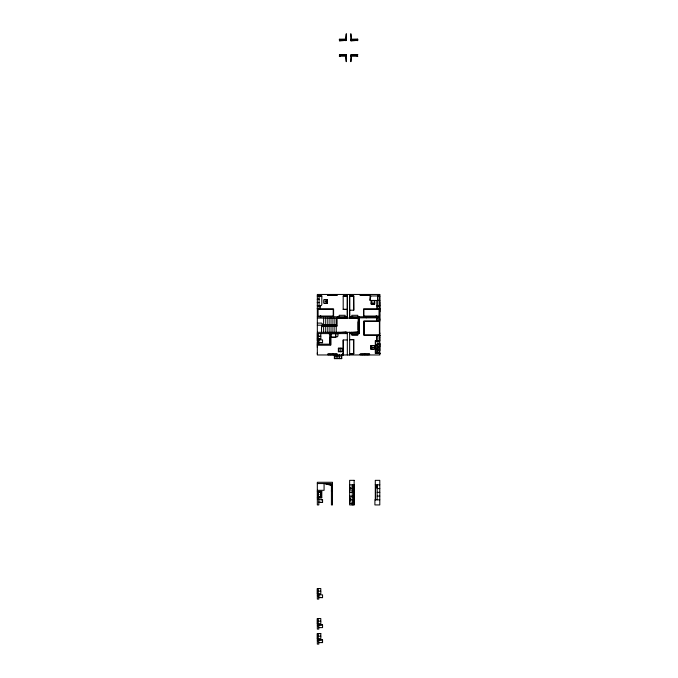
<?xml version="1.0" encoding="UTF-8"?>
<svg xmlns="http://www.w3.org/2000/svg" width="678" height="678" viewBox="0 0 678 678"><rect width="100%" height="100%" fill="white"/><g stroke="black" fill="none" stroke-linecap="round" stroke-linejoin="round"><path stroke-width="1.02" d="M347.322 318.075L347.322 294.455L347.322 317.05M349.645 354.967L349.645 332.322L349.645 333.593L359.238 333.593L359.238 317.846L379.79 317.846M345.907 55.325L345.899 56.232L345.907 55.325L339.831 55.325L339.831 56.232L339.907 54.808M351.221 40.188L351.221 39.29L351.221 40.188L357.289 40.188L357.298 39.29L357.221 40.714M349.645 484.889L354.145 484.838M349.958 498.796L349.941 499.228L349.941 498.423M379.256 351.136L379.638 349.145M350.212 487.677L350.179 488.313M317.753 494.787L317.829 494.779M352.213 489.635C353.763 488.024 353.67 491.83 352.204 490.143M321.821 500.059L322.575 499.686L322.575 502.457L318.821 502.457M318.804 627.608L322.559 627.608L322.559 624.828L318.804 625.201M318.804 642.6L322.559 642.6L322.559 639.829L318.804 640.202M317.829 336.441L319.084 336.254L317.821 336.076M317.584 494.703L319.177 494.626M332.245 484.795L331.347 484.804L332.245 484.795L332.245 490.872L331.347 490.872L332.551 490.804M345.907 40.188L345.899 39.29L345.907 40.188L339.831 40.188L339.831 39.29L339.907 40.714M351.221 55.325L351.221 56.232L351.221 55.325L357.289 55.325L357.298 56.232L357.221 54.808M317.329 295.955L321.821 295.955L321.804 304.566A1.5 1.5 0 0 1 320.465 305.812L317.329 305.82M347.322 295.955L343.195 295.955L343.195 309.448L347.322 309.448M349.645 295.955L353.763 295.955L353.763 310.202L349.645 310.202M379.79 295.955L370.035 295.955L370.035 300.456L376.79 300.456L376.79 308.787L379.79 308.787M317.329 296.074L321.821 296.074M343.195 296.074L347.322 296.074M349.645 296.074L353.763 296.074M377.536 296.074L379.79 296.074M317.329 299.201L319.084 299.201M317.329 299.32L319.084 299.32M327.381 299.99L324.83 299.761M377.909 300.329L379.79 300.329M379.79 300.456L377.536 300.456L377.536 295.955M371.213 301.625L371.442 304.176M374.663 301.625L374.442 304.176M379.79 301.956L379.79 312.448M317.329 302.456L319.084 302.456M317.329 302.574L319.084 302.574M327.381 302.99L324.83 303.21M371.213 303.727L374.663 303.727M371.213 303.947L374.663 303.947M317.329 305.702L319.084 305.702M377.909 305.778L379.79 305.778M376.79 305.897L379.79 305.897M317.329 308.583L319.084 308.583M377.909 308.668L379.79 308.668M317.329 308.702L320.321 308.702L320.321 305.702M317.329 308.922L333.593 308.922L333.593 316.796M379.79 308.922L363.518 308.922L363.518 316.796M318.075 309.304L333.22 309.304L333.22 316.05M343.195 309.329L347.322 309.329M379.036 309.304L363.891 309.304L363.891 316.05M379.79 309.346L379.79 311.744M353.763 310.083L353.619 296.074M379.748 313.499L379.748 314.812M379.79 315.456L379.79 316.05M333.593 316.05L318.075 316.05L318.075 308.922M363.518 316.05L379.036 316.05L379.036 308.922M320.126 316.796L321.253 316.796M337.958 316.796L338.551 316.796M344.39 316.728L346.433 316.804M352.73 316.728L350.696 316.651M358.272 316.796L358.874 316.796M375.765 316.796L376.892 316.796M317.329 316.796L347.322 316.796M349.645 316.796L379.79 316.796M379.79 317.999L376.79 317.999L376.79 320.847L379.79 320.847M317.329 318.075L358.187 318.075L358.187 332.322L317.329 332.322M379.79 318.601L379.79 320.321M379.265 319.643L379.79 319.643M379.79 320.999L363.815 320.999L363.815 335.322L379.79 335.322M379.409 321.372L364.188 321.372L364.188 334.949L379.409 334.949M358.077 321.813L358.077 330.067M317.329 323.101L321.525 323.101L323.245 324.821L336.22 324.821M359.238 324.372L359.238 332.017M359.238 324.525L359.238 331.873M317.329 325.194L332.508 325.194M336.22 325.576L321.525 325.194M321.999 325.796L336.898 325.796M321.999 326.245L336.898 326.245L336.898 318.075M379.79 332.923L379.79 334.118M317.329 333.593L347.322 333.593M330.728 333.746L338.551 333.593M351.814 334.72L357.815 334.72M379.79 335.466L376.79 335.466L376.79 340.865M376.79 335.618L379.79 335.618M376.79 335.737L379.79 335.737M318.262 336.254L320.779 336.254M330.728 336.966L336.737 336.966A1.39 1.39 0 0 0 337.924 335.763L337.958 333.593M378.968 337.339L379.79 337.339M329.678 338.153L329.678 343.636M330.728 338.085L330.728 343.704M320.813 338.898L317.329 338.856L320.813 338.915L320.813 333.593M378.968 338.839L379.553 338.839M379.036 339.068L379.79 339.068M349.645 339.593L353.763 339.593L353.763 353.84L349.645 353.84M349.645 339.712L353.763 339.712M318.804 339.89L322.559 339.89L322.559 342.67L318.804 342.67M347.322 339.966L343.195 339.966L343.195 354.967M343.195 340.085L343.348 354.848L342.822 354.848L342.822 353.357M317.329 340.517L317.363 333.635M379.79 340.72L375.29 340.72L375.29 353.467L379.79 353.509M317.329 340.797L318.685 340.797L318.804 338.915L318.804 344.17M379.79 340.839L375.51 340.865L375.51 344.466L379.79 344.466M318.804 342.297L322.559 342.67M379.79 343.568L379.748 349.899M377.909 343.636L379.79 343.636M377.909 343.754L379.79 343.754M330.728 344.127L330.728 344.729M317.304 344.17L329.678 344.17L329.678 333.593M317.329 345.221L330.728 345.221L330.728 333.593M379.79 345.144L379.256 343.11M379.036 345.67L379.79 345.67M370.934 345.933L373.485 345.712M377.909 346.56L379.79 346.56M377.909 346.678L379.79 346.678M338.373 348.45L340.924 348.229M370.934 348.933L373.485 349.162M377.909 350.433L379.79 350.433M377.909 350.551L379.79 350.551M338.373 351.45L340.924 351.679M317.329 352.907L317.329 354.111M379.79 352.907L379.79 354.111M376.036 353.162L379.036 353.162M375.51 353.196L379.79 353.196M377.909 353.348L379.79 353.348M349.645 353.721L353.763 353.721M334.381 356.094L341.729 356.094M334.381 358.34L341.729 358.34M317.329 483.558L331.423 483.558L331.423 504.932L332.474 504.932L332.474 482.287L317.329 482.287L317.329 504.932L318.821 504.932L318.821 498.932L317.329 498.932M331.423 484.465L332.474 484.465M331.423 484.651L332.474 484.651M375.29 484.838L379.79 484.838M376.917 485.931L376.976 487.829M351.89 487.092L353.772 487.092L353.772 490.838L351.89 490.838M349.645 488.592L352.272 488.592M377.163 488.584L379.79 488.584M317.329 490.313L324.076 490.313L324.076 483.558M331.423 491.025L332.474 491.025M331.423 491.211L332.474 491.211M317.287 491.44L321.821 491.431L321.787 497.805L317.287 497.813M321.677 491.584L317.474 491.584L317.474 497.66L321.677 497.66M349.645 492.338L352.272 492.338M377.163 492.338L379.79 492.338M349.645 496.084L352.272 496.084M377.163 496.084L379.79 496.084M351.95 497.11L353.823 497.11M318.821 499.686L322.575 499.686M349.645 499.839L352.272 499.839M379.79 499.83L374.909 499.83L374.909 504.932L379.79 504.932L379.79 480.338L375.29 480.338L375.29 499.83M318.821 502.084L322.575 502.457M351.95 502.356L353.823 502.356M349.645 503.585L352.272 503.585M318.262 591.199L320.779 591.199M317.304 593.86L320.813 593.835L320.787 588.538L317.329 588.538L317.329 599.106L318.804 599.106L318.804 593.835M318.804 594.835L322.559 594.835L322.559 597.615L318.804 597.615M317.329 595.733L318.685 595.733L318.685 593.86M318.804 597.233L322.559 597.615M318.262 621.192L320.779 621.192M317.304 623.853L320.813 623.836L320.787 618.531L317.329 618.531L317.329 629.099L318.804 629.099L318.804 623.836L318.685 625.726L317.329 625.726M318.804 624.828L322.559 624.828M320.779 633.566L317.363 633.566L317.363 638.812M318.262 636.193L320.779 636.193M317.304 638.854L320.813 638.829L320.813 633.523L317.329 633.523L317.329 644.1L318.804 644.1L318.804 638.829M318.804 639.829L322.559 639.829M317.329 640.727L318.685 640.727L318.685 638.854M321.804 642.227L322.559 642.6M379.663 296.074L379.663 300.329M379.638 300.871L379.638 305.363M379.697 335.618L379.638 340.331M379.527 347.348L379.527 349.746M379.409 320.999L379.409 335.322M377.951 347.195L377.951 349.899M377.909 295.955L377.909 308.787M377.909 340.72L377.909 353.467M377.163 484.838L377.163 499.83M376.976 317.999L376.976 320.847M376.985 485.99L376.985 487.77M376.934 335.618L376.934 340.865M376.443 316.711L376.375 316.279M375.739 340.865L375.739 344.466M375.51 351.543L375.51 353.314M375.51 484.838L375.51 499.83M371.298 345.712L371.298 349.162M371.163 345.712L371.163 349.162M368.993 294.752L369.018 295.354M368.993 354.069L369.018 354.662M368.391 294.752L368.417 295.354M368.417 354.069L368.391 354.662M367.79 294.752L367.815 295.354M367.79 354.069L367.815 354.662M366.586 294.752L366.62 295.354M366.62 354.069L366.586 354.662M366.213 316.796L366.213 317.846M366.018 294.752L365.993 295.354M366.018 354.069L365.993 354.662M365.417 294.752L365.391 295.354M365.391 354.069L365.417 354.662M364.823 294.752L364.823 295.354M364.823 354.069L364.823 354.662M364.789 294.752L364.789 295.354M364.789 354.069L364.789 354.662M364.222 294.752L364.188 295.354M364.188 354.069L364.222 354.662M363.586 294.752L363.586 295.354M363.62 354.069L363.586 354.662M363.018 294.752L363.018 295.354M363.018 354.069L362.993 354.662M361.823 294.752L361.823 295.354M361.823 354.069L361.823 354.662M361.221 294.752L361.188 295.354M361.221 354.069L361.221 354.662M360.594 294.752L360.594 295.354M360.62 354.069L360.594 354.662M359.238 316.796L359.238 333.593M358.882 333.593L358.281 333.593M357.815 56.232L350.696 56.232M357.815 316.804L357.815 315.295L351.814 315.295L351.814 316.796M357.815 333.593L357.815 335.093L351.814 335.093L351.814 333.593M357.442 39.366L357.442 40.417M357.442 55.104L357.442 56.155M357.221 317.626L357.221 318.151M357.221 332.237L357.221 332.762M353.797 484.838L353.916 504.932M353.619 339.712L353.619 353.721M353.45 497.483L353.45 500.483M352.272 484.838L352.272 504.932M351.289 40.188L351.289 40.714M351.289 54.808L351.289 55.325M351.289 317.626L351.289 318.151M351.289 332.237L351.289 332.762M351.297 333.627L350.696 333.669M351.068 39.366L351.068 40.417M351.068 55.104L351.068 56.155M350.018 487.092L350.018 490.838M350.077 497.11L350.077 502.356M347.322 332.322L347.322 354.967M346.433 56.232L339.305 56.155M346.051 39.366L346.051 40.417M346.051 55.104L346.051 56.155M345.831 40.188L345.831 40.714M345.831 54.808L345.831 55.325M345.831 317.626L345.831 318.151M345.831 332.237L345.831 332.762M345.144 316.796L345.144 315.295L339.144 315.295L339.144 316.796M341.729 354.967L341.729 358.637L334.381 358.637L334.381 354.967M341.509 354.594L341.509 358.637M339.907 317.626L339.907 318.151M339.907 332.237L339.907 332.762M339.678 39.366L339.678 40.417M339.678 55.104L339.678 56.155M339.254 354.594L339.254 358.637M338.822 351.679L338.729 348.45M338.551 318.075L337.958 318.075M338.551 332.322L337.958 332.322M338.593 348.229L338.593 351.679M337.008 354.594L337.008 358.637M336.593 294.752L336.627 295.354M336.669 318.075L336.669 326.245M336.627 354.069L336.593 354.662M336.449 318.075L336.458 326.245M336.22 318.075L336.22 332.322M336.025 294.752L336.025 295.354M336.025 354.069L336 354.662M335.72 333.746L335.72 336.966M335.602 333.746L335.602 336.966M335.525 333.746L335.525 337.491L331.025 337.491L331.025 333.746M334.83 294.752L334.796 295.354M334.83 354.069L334.762 358.637M334.195 294.752L334.195 295.354M334.229 354.069L334.195 354.662M334.118 318.075L334.118 324.821M334.118 325.576L334.118 332.322M333.627 294.752L333.593 295.354M333.593 354.069L333.627 354.662M333.025 294.752L333.025 295.354M333.025 354.069L333.025 354.662M333 294.752L333 295.354M333 354.069L333 354.662M332.508 324.821L332.508 326.135M332.423 294.752L332.398 295.354M332.423 354.069L332.398 354.662M332.025 318.075L332.025 324.821M332.025 325.576L332.025 332.322M331.83 294.752L331.796 295.354M331.83 354.069L331.83 354.662M331.228 294.752L331.195 295.354M331.228 354.069L331.228 354.662M330.898 316.796L330.898 318.075M330.898 332.322L330.898 333.593M330.025 294.752L330 295.354M329.923 318.075L329.923 324.821M329.923 325.576L329.923 332.322M330 354.069L330.025 354.662M329.432 294.752L329.398 295.354M329.398 354.069L329.398 354.662M329.177 333.644L328.584 333.644M328.796 294.752L328.83 295.354M328.83 354.069L328.796 354.662M327.821 318.075L327.821 324.821M327.821 325.576L327.821 332.322M327.16 299.761L327.16 303.21M326.932 299.761L326.932 303.21M325.72 318.075L325.72 324.821M325.72 325.576L325.72 332.322M323.626 318.075L323.626 324.821M323.626 325.576L323.626 332.322M323.245 324.821L323.245 325.576L321.525 327.296L321.525 332.322M322.575 325.796L322.575 326.245M322.126 325.796L322.126 326.245M320.736 316.279L320.728 316.796M319.084 295.955L319.084 308.702M318.262 333.635L318.262 338.881M318.262 588.572L318.262 593.826M318.262 618.565L318.262 623.819M318.262 633.566L318.262 638.812M317.363 342.297L317.363 347.543M317.363 588.572L317.363 593.826M317.363 618.565L317.363 623.819M349.645 294.455L349.645 318.075L349.645 294.455M352.314 487.931C353.111 489.88 353.763 486.406 352.314 487.931M346.272 33.9L345.831 39.892L346.272 33.9M351.289 55.63L350.848 61.622L351.289 55.63M325.991 484.134L331.906 485.168L325.991 484.134M320.448 316.194L321.025 316.355L320.448 316.194M376.087 316.194L376.663 316.355L376.087 316.194M378.968 319.567L379.553 319.728L378.968 319.567M325.143 301.346L325.567 301.481L325.143 301.346M340.186 349.958L340.585 350.153L340.212 349.907M372.807 302.083L373.205 302.278L372.832 302.024M372.747 347.441L373.171 347.585L372.747 347.441M350.848 33.9L351.289 39.892L350.848 33.9M345.831 55.63L346.272 61.622L345.831 55.63M346.433 39.29L339.305 39.366L346.433 39.29M357.815 39.29L350.696 39.366L357.815 39.29M346.356 40.417L339.381 40.714L346.356 40.417M357.747 40.417L350.763 40.714L357.747 40.417M346.356 54.808L339.381 55.104L346.356 54.808M357.747 54.808L350.763 55.104L357.747 54.808M379.79 294.455L317.329 294.455L317.329 354.967L379.79 354.967L379.79 294.455M337.195 294.752L327.627 294.752L327.627 295.354L337.195 295.354L337.195 294.752M369.586 294.752L360.018 294.752L360.018 295.354L369.586 295.354L369.586 294.752M370.637 296.176L370.264 300.227L370.637 296.176M327.381 299.761L323.711 299.761L323.711 303.21L327.381 303.21L327.381 299.761M374.663 300.498L371.213 300.498L371.213 304.176L374.663 304.176L374.663 300.498M346.356 317.855L339.381 318.151L346.356 317.855M357.747 317.855L350.763 318.151L357.747 317.855M346.356 332.237L339.381 332.542L346.356 332.237M357.747 332.237L350.763 332.542L357.747 332.237M377.163 345.221L376.036 345.221L376.036 348.594L377.163 348.594L377.163 345.221M374.612 345.712L370.934 345.712L370.934 349.162L374.612 349.162L374.612 345.712M342.043 348.229L338.373 348.229L338.373 351.679L342.043 351.679L342.043 348.229M377.163 349.339L376.036 349.339L376.036 352.713L377.163 352.713L377.163 349.339M337.195 354.069L327.627 354.069L327.627 354.662L337.195 354.662L337.195 354.069M369.586 354.069L360.018 354.069L360.018 354.662L369.586 354.662L369.586 354.069M354.145 480.338L349.645 480.338L349.645 504.932L354.145 504.932L354.145 480.338M321.075 492.186L318.075 492.186L318.075 497.059L321.075 497.059L321.075 492.186M320.779 492.482L318.372 492.482L318.372 496.762L320.779 496.762L320.779 492.482M367.222 295.354L367.222 294.752L367.188 295.354M367.222 354.662L367.222 354.069L367.188 354.662M362.416 295.354L362.416 294.752L362.391 295.354M362.416 354.662L362.416 354.069L362.391 354.662M335.424 295.354L335.424 294.752L335.398 295.354M335.424 354.662L335.424 354.069L335.398 354.662M330.627 295.354L330.627 294.752L330.601 295.354M330.627 354.662L330.627 354.069L330.601 354.662M328.228 295.354L328.228 294.752L328.194 295.354M328.228 354.662L328.228 354.069L328.194 354.662"/></g></svg>
